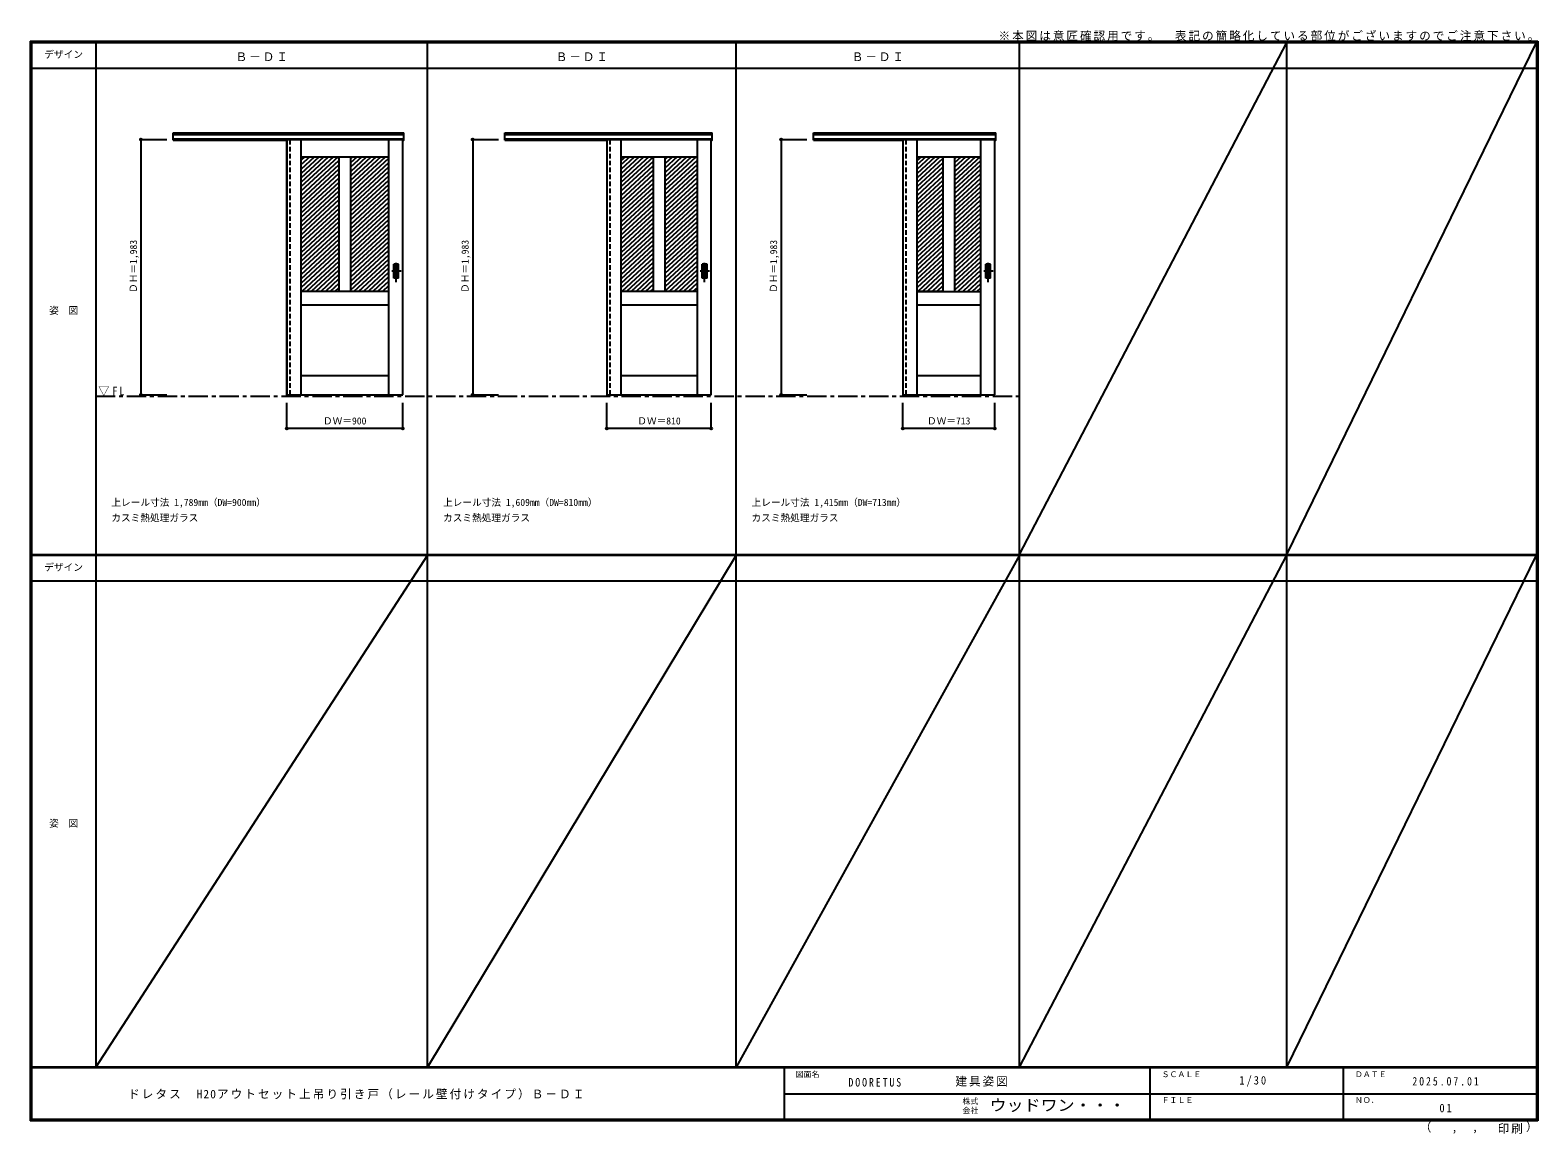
# Model space of a CAD drawing. Units: millimetres, scale not verified. Extents: x -6000 to 5700, y -4307 to 4260.
import ezdxf
from ezdxf.enums import TextEntityAlignment as Align

# ---------------------------------------------------------------- set-up
doc = ezdxf.new("R2010")
doc.units = ezdxf.units.MM
doc.header["$LTSCALE"] = 30
doc.header["$PDMODE"] = 32
doc.header["$PDSIZE"] = 15
doc.linetypes.add('CHAIN1', pattern=[8, 5, -1, 1, -1])
doc.linetypes.add('DASHED1', pattern=[1.8, 1.2, -0.6])
for name, color, linetype in [('0-1_通り芯', 7, 'CHAIN1'), ('0-2_扉', 7, 'Continuous'), ('0-4_枠', 3, 'Continuous'), ('0-6_引手', 7, 'Continuous'), ('0-A_文字', 7, 'Continuous'), ('0-B_寸法', 4, 'Continuous'), ('0-C_ハッチ', 4, 'Continuous'), ('F-1_枠', 6, 'Continuous'), ('F-A_文字', 7, 'Continuous')]:
    doc.layers.add(name, color=color, linetype=linetype)
doc.styles.add('ＭＳ ゴシック', font='')
doc.styles.get('ＭＳ ゴシック').set_extended_font_data('MS Gothic')

msp = doc.modelspace()

# ---------------------------------------------------------------- linework, layer by layer
at = {"layer": '0-1_通り芯'}
msp.add_line((-5490, 1420), (1678, 1420), dxfattribs=at)
at = {"layer": '0-2_扉'}
for p, q in [((-4009, 3412), (-4009, 1429)), ((-4009, 3412), (-3109, 3412)), ((-3899, 3412), (-3899, 1429)), ((-3219, 3412), (-3219, 1429)), ((-3109, 1429), (-3109, 3412)), ((-1525, 3412), (-1525, 1429)), ((-1525, 3412), (-715, 3412)), ((-1415, 3412), (-1415, 1429)), ((-825, 3412), (-825, 1429)), ((-715, 1429), (-715, 3412)), ((772, 3412), (772, 1429)), ((772, 3412), (1485, 3412)), ((882, 3412), (882, 1429)), ((1375, 3412), (1375, 1429)), ((1485, 1429), (1485, 3412)), ((-3899, 3277), (-3219, 3277)), ((-3604, 3277), (-3604, 2232)), ((-3514, 3277), (-3514, 2232)), ((-1415, 3277), (-825, 3277)), ((-1165, 3277), (-1165, 2232)), ((-1075, 3277), (-1075, 2232)), ((882, 3277), (1375, 3277)), ((1083.5, 3277), (1083.5, 2232)), ((1173.5, 3277), (1173.5, 2232)), ((-3898.81, 3094), (-3899, 3094)), ((-3219, 2232), (-3899, 2232)), ((-825, 2232), (-1415, 2232)), ((882, 2232), (1375, 2232)), ((1076, 2232), (887, 2232)), ((1181, 2232), (1370, 2232)), ((-3899, 2127), (-3219, 2127)), ((-1415, 2127), (-825, 2127)), ((882, 2127), (1375, 2127)), ((-3899, 1579), (-3219, 1579)), ((-1415, 1579), (-825, 1579)), ((882, 1579), (1375, 1579)), ((-4009, 1429), (-3109, 1429)), ((-1525, 1429), (-715, 1429)), ((772, 1429), (1485, 1429))]:
    msp.add_line(p, q, dxfattribs=at)
at = {"layer": '0-4_枠'}
for p, q in [((-4890, 3462), (-3101, 3462)), ((-4890, 3405), (-4890, 3462)), ((-4890, 3449), (-3101, 3449)), ((-4890, 3417), (-3101, 3417)), ((-4890, 3405), (-4009, 3405)), ((-4010, 3417), (-4010, 1420)), ((-3982, 3412), (-3982, 3417)), ((-2316, 3462), (-707, 3462)), ((-2316, 3405), (-2316, 3462)), ((-2316, 3449), (-707, 3449)), ((-2316, 3417), (-707, 3417)), ((-2316, 3405), (-1525, 3405)), ((-1526, 3417), (-1526, 1420)), ((-1498, 3412), (-1498, 3417)), ((78, 3462), (1493, 3462)), ((78, 3405), (78, 3462)), ((78, 3449), (1493, 3449)), ((78, 3417), (1493, 3417)), ((78, 3405), (772, 3405)), ((771, 3417), (771, 1420)), ((799, 3412), (799, 3417)), ((-4010, 1420), (-3982, 1420)), ((-3982, 1429), (-3982, 1420)), ((-1526, 1420), (-1498, 1420)), ((-1498, 1429), (-1498, 1420)), ((771, 1420), (799, 1420)), ((799, 1429), (799, 1420))]:
    msp.add_line(p, q, dxfattribs=at)
at = {"layer": '0-4_枠', "color": 4, "linetype": 'DASHED1'}
for p, q in [((-3982, 1429), (-3982, 3412)), ((-1498, 1429), (-1498, 3412)), ((799, 1429), (799, 3412))]:
    msp.add_line(p, q, dxfattribs=at)
at = {"layer": '0-4_枠'}
for points in [[(-3109, 3405), (-3101, 3405), (-3101, 3462)], [(-715, 3405), (-707, 3405), (-707, 3462)], [(1485, 3405), (1493, 3405), (1493, 3462)]]:
    msp.add_lwpolyline(points, dxfattribs=at)
at = {"layer": '0-6_引手', "linetype": 'CHAIN1'}
for p, q in [((-3160, 2304.29), (-3160, 2475.14)), ((-766, 2304.29), (-766, 2475.14)), ((1434, 2304.29), (1434, 2475.14)), ((-3121.93, 2389.52), (-3194.44, 2389.52)), ((-727.93, 2389.52), (-800.44, 2389.52)), ((1472.07, 2389.52), (1399.56, 2389.52))]:
    msp.add_line(p, q, dxfattribs=at)
at = {"layer": '0-6_引手'}
for p, q in [((-3141, 2444.52), (-3179, 2444.52)), ((-3179, 2334.52), (-3179, 2444.52)), ((-3147.5, 2428.52), (-3172.5, 2428.52)), ((-3172.5, 2350.52), (-3172.5, 2428.52)), ((-3147.5, 2350.52), (-3172.5, 2350.52)), ((-3147.5, 2350.52), (-3147.5, 2428.52)), ((-3141, 2334.52), (-3141, 2444.52)), ((-747, 2444.52), (-785, 2444.52)), ((-785, 2334.52), (-785, 2444.52)), ((-753.5, 2428.52), (-778.5, 2428.52)), ((-778.5, 2350.52), (-778.5, 2428.52)), ((-753.5, 2350.52), (-778.5, 2350.52)), ((-753.5, 2350.52), (-753.5, 2428.52)), ((-747, 2334.52), (-747, 2444.52)), ((1453, 2444.52), (1415, 2444.52)), ((1415, 2334.52), (1415, 2444.52)), ((1446.5, 2428.52), (1421.5, 2428.52)), ((1421.5, 2350.52), (1421.5, 2428.52)), ((1446.5, 2350.52), (1421.5, 2350.52)), ((1446.5, 2350.52), (1446.5, 2428.52)), ((1453, 2334.52), (1453, 2444.52)), ((-3141, 2334.52), (-3179, 2334.52)), ((-747, 2334.52), (-785, 2334.52)), ((1453, 2334.52), (1415, 2334.52))]:
    msp.add_line(p, q, dxfattribs=at)
at = {"layer": '0-6_引手', "linetype": 'DASHED1'}
for p, q in [((-3176, 2338.52), (-3176, 2440.52)), ((-782, 2338.52), (-782, 2440.52)), ((1418, 2338.52), (1418, 2440.52)), ((-3144, 2338.52), (-3176, 2338.52)), ((-750, 2338.52), (-782, 2338.52)), ((1450, 2338.52), (1418, 2338.52))]:
    msp.add_line(p, q, dxfattribs=at)
for points in [[(-3144, 2338.52), (-3144, 2440.52), (-3176, 2440.52)], [(-750, 2338.52), (-750, 2440.52), (-782, 2440.52)], [(1450, 2338.52), (1450, 2440.52), (1418, 2440.52)]]:
    msp.add_lwpolyline(points, dxfattribs=at)
at = {"layer": '0-B_寸法'}
for p, q in [((-5140, 3412), (-5140, 1429)), ((-5140, 3412), (-4940, 3412)), ((-2566, 3412), (-2566, 1429)), ((-2566, 3412), (-2366, 3412)), ((-172, 3412), (-172, 1429)), ((-172, 3412), (28, 3412)), ((-5140, 1429), (-4940, 1429)), ((-2566, 1429), (-2366, 1429)), ((-172, 1429), (28, 1429)), ((-4009, 1168), (-4009, 1368)), ((-3109, 1168), (-3109, 1368)), ((-1525, 1168), (-1525, 1368)), ((-715, 1168), (-715, 1368)), ((772, 1168), (772, 1368)), ((1485, 1168), (1485, 1368)), ((-3109, 1168), (-4009, 1168)), ((-715, 1168), (-1525, 1168)), ((1485, 1168), (772, 1168))]:
    msp.add_line(p, q, dxfattribs=at)
at = {"layer": '0-B_寸法', "color": 7}
for p in [(-5140, 3412), (-2566, 3412), (-172, 3412), (-5140, 1429), (-2566, 1429), (-172, 1429), (-4009, 1168), (-3109, 1168), (-1525, 1168), (-715, 1168), (772, 1168), (1485, 1168)]:
    msp.add_point(p, dxfattribs=at)
at = {"layer": '0-C_ハッチ'}
for p, q in [((-3720.47, 3277), (-3899, 3111.69)), ((-3830.86, 3277), (-3899, 3213.9)), ((-3794.06, 3277), (-3899, 3179.83)), ((-3757.26, 3277), (-3899, 3145.76)), ((-3867.65, 3277), (-3899, 3247.97)), ((-3683.67, 3277), (-3899, 3077.62)), ((-3646.87, 3277), (-3899, 3043.55)), ((-3610.08, 3277), (-3899, 3009.48)), ((-3499.69, 3277), (-3514, 3263.75)), ((-3462.89, 3277), (-3514, 3229.67)), ((-3426.09, 3277), (-3514, 3195.6)), ((-3389.29, 3277), (-3514, 3161.53)), ((-3352.5, 3277), (-3514, 3127.46)), ((-3315.7, 3277), (-3514, 3093.39)), ((-3242.11, 3277), (-3514, 3025.25)), ((-3278.9, 3277), (-3514, 3059.32)), ((-1236.47, 3277), (-1415, 3111.69)), ((-1346.86, 3277), (-1415, 3213.9)), ((-1310.06, 3277), (-1415, 3179.83)), ((-1273.26, 3277), (-1415, 3145.76)), ((-1383.65, 3277), (-1415, 3247.97)), ((-1199.67, 3277), (-1415, 3077.62)), ((-1162.87, 3277), (-1415, 3043.55)), ((-1015.69, 3277), (-1075, 3222.08)), ((-978.89, 3277), (-1075, 3188.01)), ((-942.09, 3277), (-1075, 3153.94)), ((-905.29, 3277), (-1075, 3119.87)), ((-868.5, 3277), (-1075, 3085.79)), ((-831.7, 3277), (-1075, 3051.72)), ((-1052.48, 3277), (-1075, 3256.15)), ((1060.53, 3277), (882, 3111.69)), ((950.14, 3277), (882, 3213.9)), ((986.94, 3277), (882, 3179.83)), ((1023.74, 3277), (882, 3145.76)), ((913.35, 3277), (882, 3247.97)), ((1187.82, 3277), (1173.5, 3263.75)), ((1224.61, 3277), (1173.5, 3229.67)), ((1261.41, 3277), (1173.5, 3195.6)), ((1298.21, 3277), (1173.5, 3161.53)), ((1335, 3277), (1173.5, 3127.46)), ((1371.8, 3277), (1173.5, 3093.39)), ((-3604, 3248.55), (-3899, 2975.41)), ((-3604, 3214.48), (-3899, 2941.33)), ((-3604, 3180.41), (-3899, 2907.26)), ((-3219, 3264.33), (-3514, 2991.18)), ((-3219, 3230.25), (-3514, 2957.11)), ((-3219, 3196.18), (-3514, 2923.03)), ((-3219, 3162.11), (-3514, 2888.96)), ((-1165, 3240.96), (-1415, 3009.48)), ((-1165, 3206.89), (-1415, 2975.41)), ((-1165, 3172.82), (-1415, 2941.34)), ((-825, 3249.13), (-1075, 3017.65)), ((-825, 3215.06), (-1075, 2983.58)), ((-825, 3180.99), (-1075, 2949.51)), ((1083.5, 3264.19), (882, 3077.62)), ((1083.5, 3230.12), (882, 3043.55)), ((1083.5, 3196.05), (882, 3009.48)), ((1083.5, 3161.98), (882, 2975.41)), ((1375, 3245.89), (1173.5, 3059.32)), ((1375, 3211.82), (1173.5, 3025.25)), ((1375, 3177.75), (1173.5, 2991.18)), ((-3604, 3146.34), (-3899, 2873.19)), ((-3604, 3112.27), (-3899, 2839.12)), ((-3604, 3078.2), (-3899, 2805.05)), ((-3604, 3044.13), (-3899, 2770.98)), ((-3219, 3128.04), (-3514, 2854.89)), ((-3219, 3093.97), (-3514, 2820.82)), ((-3219, 3059.9), (-3514, 2786.75)), ((-1165, 3138.75), (-1415, 2907.26)), ((-1165, 3104.67), (-1415, 2873.19)), ((-1165, 3070.6), (-1415, 2839.12)), ((-825, 3146.92), (-1075, 2915.44)), ((-825, 3112.85), (-1075, 2881.37)), ((-825, 3078.78), (-1075, 2847.3)), ((-825, 3044.71), (-1075, 2813.23)), ((1083.5, 3127.91), (882, 2941.33)), ((1083.5, 3093.84), (882, 2907.26)), ((1083.5, 3059.77), (882, 2873.19)), ((1375, 3143.68), (1173.5, 2957.11)), ((1375, 3109.61), (1173.5, 2923.03)), ((1375, 3075.54), (1173.5, 2888.96)), ((-3604, 3010.06), (-3899, 2736.91)), ((-3604, 2975.99), (-3899, 2702.84)), ((-3604, 2941.91), (-3899, 2668.77)), ((-3219, 3025.83), (-3514, 2752.68)), ((-3219, 2991.76), (-3514, 2718.61)), ((-3219, 2957.69), (-3514, 2684.54)), ((-1165, 3036.53), (-1415, 2805.05)), ((-1165, 3002.46), (-1415, 2770.98)), ((-1165, 2968.39), (-1415, 2736.91)), ((-1165, 2934.32), (-1415, 2702.84)), ((-825, 3010.64), (-1075, 2779.16)), ((-825, 2976.57), (-1075, 2745.08)), ((-825, 2942.49), (-1075, 2711.01)), ((1083.5, 3025.7), (882, 2839.12)), ((1083.5, 2991.62), (882, 2805.05)), ((1083.5, 2957.55), (882, 2770.98)), ((1375, 3041.47), (1173.5, 2854.89)), ((1375, 3007.4), (1173.5, 2820.82)), ((1375, 2973.32), (1173.5, 2786.75)), ((1375, 2939.25), (1173.5, 2752.68)), ((-3604, 2907.84), (-3899, 2634.7)), ((-3604, 2873.77), (-3899, 2600.62)), ((-3604, 2839.7), (-3899, 2566.55)), ((-3219, 2923.61), (-3514, 2650.47)), ((-3219, 2889.54), (-3514, 2616.4)), ((-3219, 2855.47), (-3514, 2582.32)), ((-3219, 2821.4), (-3514, 2548.25)), ((-1165, 2900.25), (-1415, 2668.77)), ((-1165, 2866.18), (-1415, 2634.7)), ((-1165, 2832.11), (-1415, 2600.62)), ((-825, 2908.42), (-1075, 2676.94)), ((-825, 2874.35), (-1075, 2642.87)), ((-825, 2840.28), (-1075, 2608.8)), ((1083.5, 2923.48), (882, 2736.91)), ((1083.5, 2889.41), (882, 2702.84)), ((1083.5, 2855.34), (882, 2668.77)), ((1083.5, 2821.27), (882, 2634.7)), ((1375, 2905.18), (1173.5, 2718.61)), ((1375, 2871.11), (1173.5, 2684.54)), ((1375, 2837.04), (1173.5, 2650.47)), ((-3604, 2805.63), (-3899, 2532.48)), ((-3604, 2771.56), (-3899, 2498.41)), ((-3604, 2737.49), (-3899, 2464.34)), ((-3604, 2703.42), (-3899, 2430.27)), ((-3219, 2787.33), (-3514, 2514.18)), ((-3219, 2753.26), (-3514, 2480.11)), ((-3219, 2719.19), (-3514, 2446.04)), ((-1165, 2798.04), (-1415, 2566.55)), ((-1165, 2763.96), (-1415, 2532.48)), ((-1165, 2729.89), (-1415, 2498.41)), ((-1165, 2695.82), (-1415, 2464.34)), ((-825, 2806.21), (-1075, 2574.73)), ((-825, 2772.14), (-1075, 2540.66)), ((-825, 2738.07), (-1075, 2506.59)), ((-825, 2704), (-1075, 2472.52)), ((1083.5, 2787.2), (882, 2600.62)), ((1083.5, 2753.13), (882, 2566.55)), ((1083.5, 2719.06), (882, 2532.48)), ((1375, 2802.97), (1173.5, 2616.4)), ((1375, 2768.9), (1173.5, 2582.32)), ((1375, 2734.83), (1173.5, 2548.25)), ((1375, 2700.76), (1173.5, 2514.18)), ((-3604, 2669.35), (-3899, 2396.2)), ((-3604, 2635.28), (-3899, 2362.13)), ((-3604, 2601.2), (-3899, 2328.06)), ((-3219, 2685.12), (-3514, 2411.97)), ((-3219, 2651.05), (-3514, 2377.9)), ((-3219, 2616.98), (-3514, 2343.83)), ((-3219, 2582.9), (-3514, 2309.76)), ((-1165, 2661.75), (-1415, 2430.27)), ((-1165, 2627.68), (-1415, 2396.2)), ((-1165, 2593.61), (-1415, 2362.13)), ((-825, 2669.93), (-1075, 2438.44)), ((-825, 2635.86), (-1075, 2404.37)), ((-825, 2601.78), (-1075, 2370.3)), ((1083.5, 2684.99), (882, 2498.41)), ((1083.5, 2650.91), (882, 2464.34)), ((1083.5, 2616.84), (882, 2430.27)), ((1083.5, 2582.77), (882, 2396.2)), ((1375, 2666.69), (1173.5, 2480.11)), ((1375, 2632.61), (1173.5, 2446.04)), ((1375, 2598.54), (1173.5, 2411.97)), ((-3604, 2567.13), (-3899, 2293.98)), ((-3604, 2533.06), (-3899, 2259.91)), ((-3604, 2498.99), (-3892.35, 2232)), ((-3604, 2464.92), (-3855.55, 2232)), ((-3219, 2548.83), (-3514, 2275.68)), ((-3219, 2514.76), (-3514, 2241.61)), ((-3219, 2480.69), (-3487.59, 2232)), ((-1165, 2559.54), (-1415, 2328.06)), ((-1165, 2525.47), (-1415, 2293.99)), ((-1165, 2491.4), (-1415, 2259.91)), ((-1165, 2457.32), (-1408.35, 2232)), ((-825, 2567.71), (-1075, 2336.23)), ((-825, 2533.64), (-1075, 2302.16)), ((-825, 2499.57), (-1075, 2268.09)), ((-825, 2465.5), (-1075, 2234.02)), ((1083.5, 2548.7), (882, 2362.13)), ((1083.5, 2514.63), (882, 2328.06)), ((1083.5, 2480.56), (882, 2293.98)), ((1375, 2564.47), (1173.5, 2377.9)), ((1375, 2530.4), (1173.5, 2343.83)), ((1375, 2496.33), (1173.5, 2309.76)), ((1375, 2462.26), (1173.5, 2275.68)), ((-3604, 2430.85), (-3818.76, 2232)), ((-3604, 2396.78), (-3781.96, 2232)), ((-3604, 2362.71), (-3745.16, 2232)), ((-3219, 2446.62), (-3450.79, 2232)), ((-3219, 2412.55), (-3413.99, 2232)), ((-3219, 2378.48), (-3377.2, 2232)), ((-3219, 2344.41), (-3340.4, 2232)), ((-1165, 2423.25), (-1371.55, 2232)), ((-1165, 2389.18), (-1334.76, 2232)), ((-1165, 2355.11), (-1297.96, 2232)), ((-825, 2431.43), (-1040.38, 2232)), ((-825, 2397.36), (-1003.59, 2232)), ((-825, 2363.29), (-966.79, 2232)), ((1083.5, 2446.49), (882, 2259.91)), ((1083.5, 2412.42), (888.65, 2232)), ((1083.5, 2378.35), (925.45, 2232)), ((1083.5, 2344.27), (962.24, 2232)), ((1375, 2428.19), (1173.5, 2241.61)), ((1375, 2394.12), (1199.91, 2232)), ((1375, 2360.05), (1236.71, 2232)), ((-3604, 2328.64), (-3708.37, 2232)), ((-3604, 2294.56), (-3671.57, 2232)), ((-3604, 2260.49), (-3634.77, 2232)), ((-3219, 2310.34), (-3303.6, 2232)), ((-3219, 2276.26), (-3266.81, 2232)), ((-1165, 2321.04), (-1261.16, 2232)), ((-1165, 2286.97), (-1224.37, 2232)), ((-1165, 2252.9), (-1187.57, 2232)), ((-825, 2329.22), (-929.99, 2232)), ((-825, 2295.14), (-893.2, 2232)), ((-825, 2261.07), (-856.4, 2232)), ((1083.5, 2310.2), (999.04, 2232)), ((1083.5, 2276.13), (1035.84, 2232)), ((1083.5, 2242.06), (1072.63, 2232)), ((1375, 2325.97), (1273.51, 2232)), ((1375, 2291.9), (1310.3, 2232)), ((1375, 2257.83), (1347.1, 2232))]:
    msp.add_line(p, q, dxfattribs=at)
at = {"layer": 'F-1_枠'}
for p, q in [((-6000, 4175), (5700, 4175)), ((-6000, 4175), (-6000, -4205)), ((-6000, 4170), (5700, 4170)), ((-6000, 4165), (5700, 4165)), ((-5995, 4175), (-5995, -4205)), ((-5990, 4175), (-5990, -4205)), ((-5490, 4175), (-5490, -3790)), ((-2916, -3790), (-2916, 4175)), ((-522, -3790), (-522, 4175)), ((1678, -3790), (1678, 4175)), ((3752, -3790), (3752, 4175)), ((5690, 4175), (5690, -4205)), ((5695, 4175), (5695, -4205)), ((5700, 4175), (5700, -4205)), ((-6000, 3965), (5700, 3965)), ((-6000, 190.5), (5700, 190.5)), ((-6000, 187.5), (5700, 187.5)), ((-6000, 184.5), (5700, 184.5)), ((-6000, -15.5), (5700, -15.5)), ((5700, -3790), (-6000, -3790)), ((5700, -3795), (-6000, -3795)), ((-150, -3795), (-150, -4195)), ((2690, -3795), (2690, -4195)), ((4190, -3795), (4190, -4195)), ((-150, -3995), (5690, -3995.01)), ((5700, -4195), (-6000, -4195)), ((5700, -4200), (-6000, -4200)), ((5700, -4205), (-6000, -4205))]:
    msp.add_line(p, q, dxfattribs=at)
at = {"layer": 'F-A_文字'}
for p, q in [((1678, 190.5), (3752, 4165)), ((3752, 190.5), (5690, 4165)), ((-2916, 184.5), (-5490, -3790)), ((-522, 184.5), (-2916, -3790)), ((1678, 184.5), (-522, -3790)), ((1678, -3790), (3752, 184.5)), ((3752, -3790), (5690, 184.5))]:
    msp.add_line(p, q, dxfattribs=at)

# ---------------------------------------------------------------- texts
at = {"layer": '0-A_文字', "style": 'ＭＳ ゴシック'}
for s, p in [('上レール寸法 1,789mm（DW=900mm）', (-5370, 550.5)), ('上レール寸法 1,609mm（DW=810mm）', (-2796, 550.5)), ('上レール寸法 1,415mm（DW=713mm）', (-402, 550.5)), ('カスミ熱処理ガラス', (-5370, 430.5)), ('カスミ熱処理ガラス', (-2796, 430.5)), ('カスミ熱処理ガラス', (-402, 430.5))]:
    msp.add_text(s, height=54.99, dxfattribs=at).set_placement(p, align=Align.BOTTOM_LEFT)
at = {"layer": '0-A_文字', "char_height": 65.98, "attachment_point": 7, "style": 'ＭＳ ゴシック'}
for s, insert in [('\\T1.17;※本図は意匠確認用です。\u3000表記の簡略化している部位がございますのでご注意下さい。', (1515, 4175)), ('\\T1.17;Ｂ－ＤＩ', (-4405.5, 4020)), ('\\T1.17;Ｂ－ＤＩ', (-1921.5, 4020)), ('\\T1.17;Ｂ－ＤＩ', (375.5, 4020)), ('\\T1.26;\\W0.95;▽FL', (-5471.25, 1420))]:
    msp.add_mtext(s, dxfattribs=dict(at, insert=insert))
at = {"layer": '0-B_寸法', "color": 7, "style": 'ＭＳ ゴシック'}
for p in [(-5155, 2220.25), (-2581, 2220.25), (-187, 2220.25)]:
    msp.add_text('ＤＨ＝1,983', height=54.99, rotation=90, dxfattribs=at).set_placement(p, align=Align.BOTTOM_LEFT)
for s, p in [('ＤＷ＝900', (-3727.75, 1183)), ('ＤＷ＝810', (-1288.75, 1183)), ('ＤＷ＝713', (959.75, 1183))]:
    msp.add_text(s, height=54.99, dxfattribs=at).set_placement(p, align=Align.BOTTOM_LEFT)
at = {"layer": 'F-A_文字', "style": 'ＭＳ ゴシック'}
for s, height, p in [('デザイン', 54.99, (-5890, 4027.5)), ('姿\u3000図', 54.99, (-5852.5, 2040.25)), ('デザイン', 54.99, (-5890, 47)), ('姿\u3000図', 54.99, (-5852.5, -1940.25)), ('図面名', 43.99, (-60, -3880)), ('ＳＣＡＬＥ', 43.99, (2780, -3880)), ('ＤＡＴＥ', 43.99, (4280, -3880)), ('株式', 43.99, (1235, -4089)), ('ＦＩＬＥ', 43.99, (2780, -4080)), ('ＮＯ．', 43.99, (4280, -4080)), ('会社', 43.99, (1235, -4161)), ('（', 65.98, (4784.03, -4308.31)), ('）', 65.98, (5608.4, -4304.13)), (',', 65.98, (5031.28, -4308.31)), (',', 65.98, (5190.2, -4305.53))]:
    msp.add_text(s, height=height, dxfattribs=at).set_placement(p, align=Align.BOTTOM_LEFT)
at = {"layer": 'F-A_文字', "style": 'ＭＳ ゴシック', "width": 1.1}
msp.add_text('ウッドワン・・・', height=87.98, dxfattribs=at).set_placement((1445, -4155), align=Align.BOTTOM_LEFT)
at = {"layer": 'F-A_文字', "char_height": 65.98, "attachment_point": 7, "style": 'ＭＳ ゴシック'}
for s, insert in [('\\T1.17;建具姿図', (1180.42, -3940)), ('\\T1.38;\\W0.9;1/30', (3383.75, -3940)), ('\\T1.18;ドレタス\u3000H20アウトセット上吊り引き戸（レール壁付けタイプ）Ｂ－ＤＩ', (-5240, -4040)), ('\\T1.39;\\W0.85;DOORETUS', (350, -3940.79)), ('\\T1.39;\\W0.85;2025.07.01', (4726.25, -3932.5)), ('\\T1.36;\\W0.9;01', (4936.25, -4140)), ('\\T1.17;印刷', (5388.15, -4306.92))]:
    msp.add_mtext(s, dxfattribs=dict(at, insert=insert))

doc.saveas('drawing.dxf')
